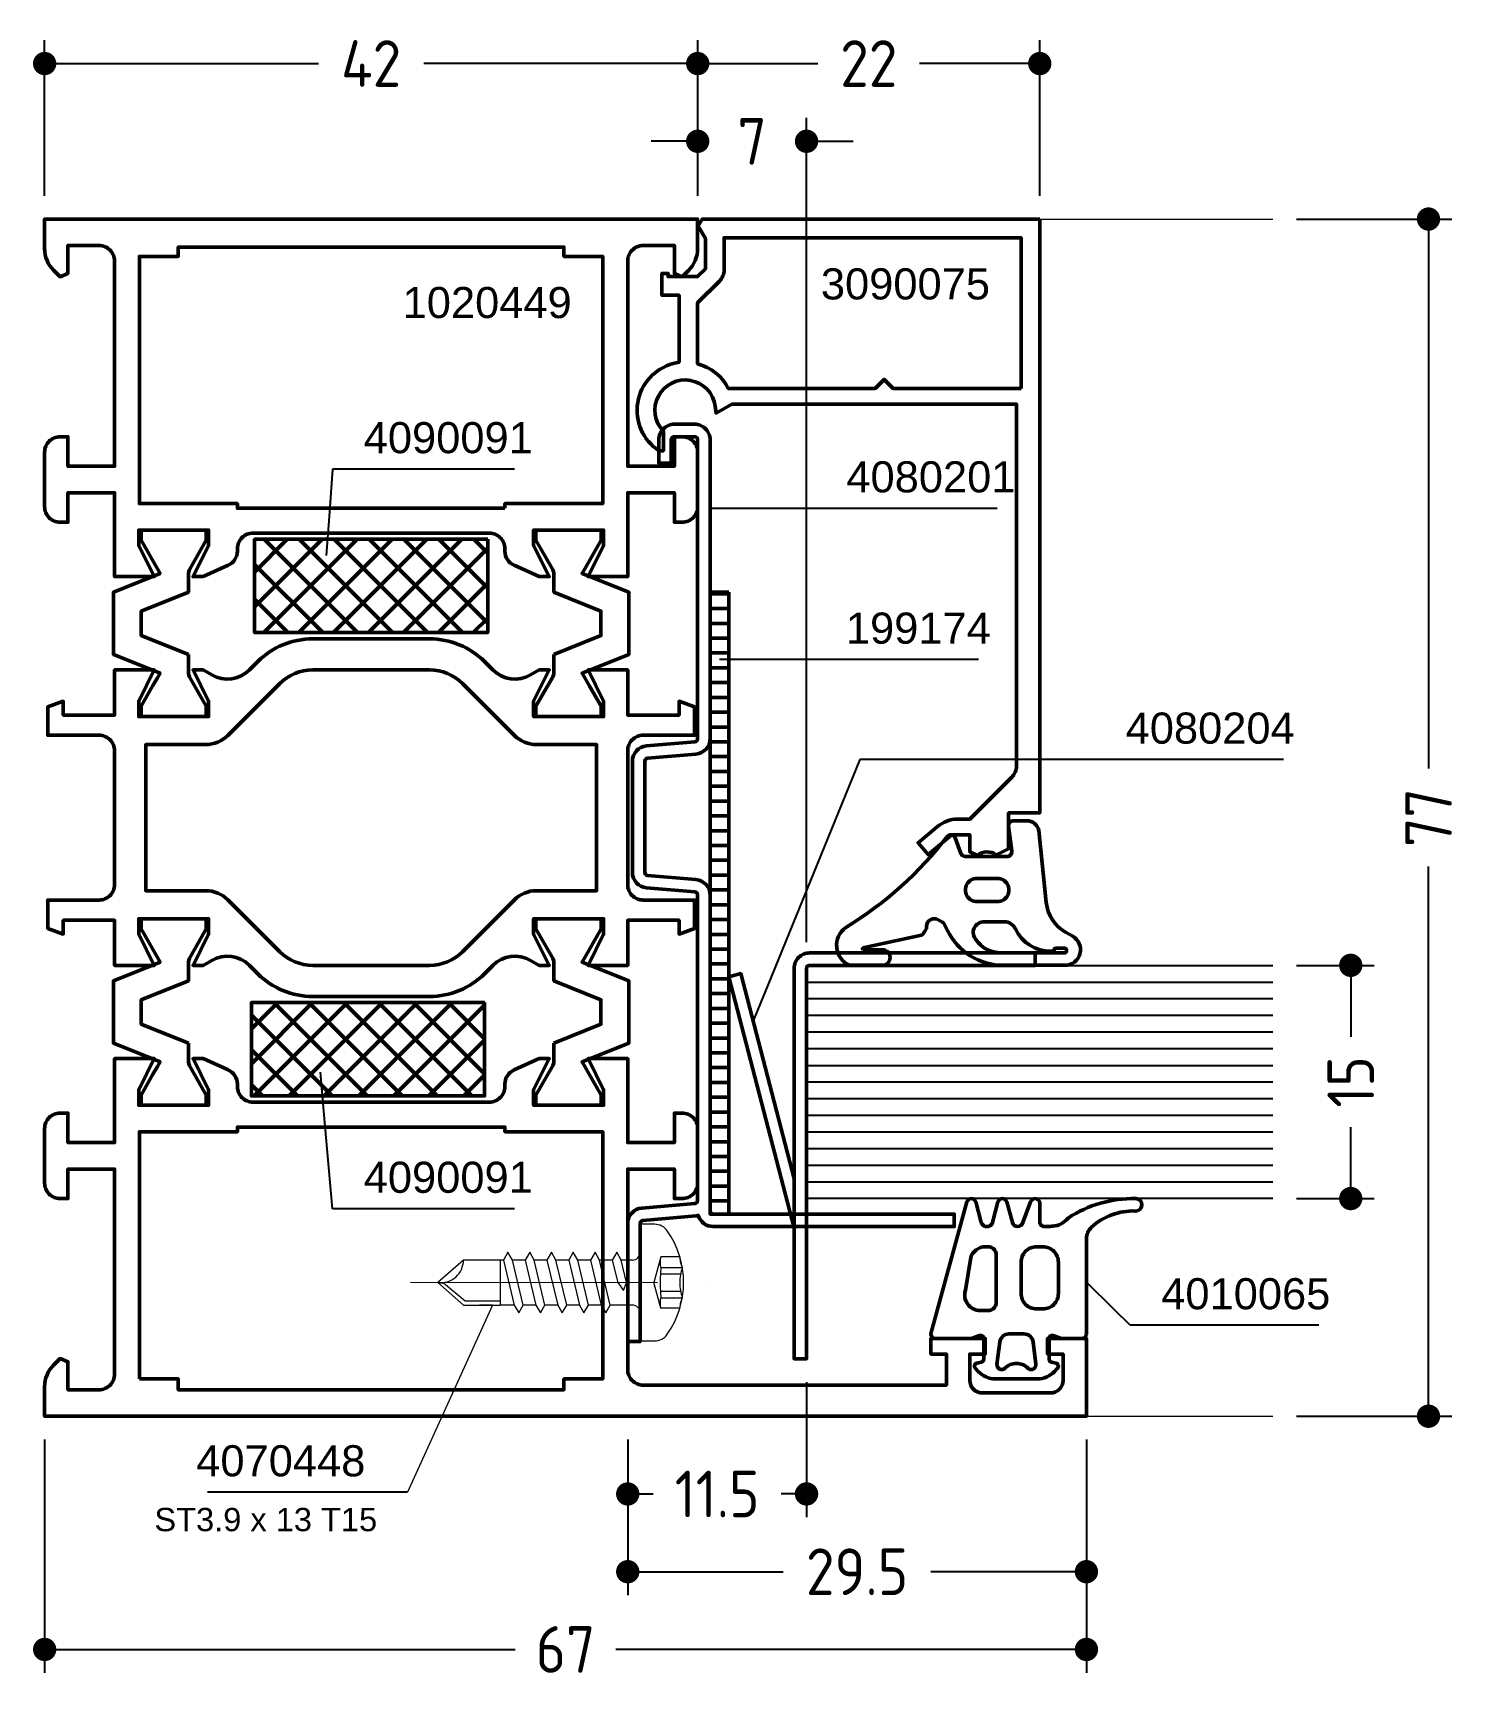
# Model space of a CAD drawing. Header units: millimetres. Extents: x 65 to 157, y 93 to 199.
import ezdxf
from ezdxf.enums import TextEntityAlignment as Align

# ---------------------------------------------------------------- set-up
doc = ezdxf.new("R2010")
doc.units = ezdxf.units.MM
doc.linetypes.add('CENTER', pattern=[50.8, 31.75, -6.35, 6.35, -6.35])
doc.linetypes.add('HIDDEN', pattern=[9.525, 6.35, -3.175])
for name, color, linetype, lineweight in [('AM_5', 3, 'Continuous', 25), ('AM_C', 50, 'Continuous', 50), ('AM_S', 80, 'Continuous', 50), ('Cent3', 70, 'CENTER', 18), ('CHide4', 10, 'HIDDEN', 13), ('Cont2', 2, 'Continuous', 25), ('Cont3', 70, 'Continuous', 18), ('Cont4', 10, 'Continuous', 13)]:
    doc.layers.add(name, color=color, linetype=linetype, lineweight=lineweight)
doc.styles.add('HBS_DIMTEXTSTYLE', font='isocp.shx')
doc.styles.add('SWISSL', font='swissl.ttf')
doc.dimstyles.new('Konstruktionsschnitt 1-1$0', dxfattribs={"dimscale": 0, "dimtxt": 3, "dimasz": 1.5, "dimexe": 1.5, "dimexo": 1.5, "dimgap": 1.5, "dimtad": 0, "dimdsep": 46, "dimtxsty": 'HBS_DIMTEXTSTYLE', "dimblk": 'PUNKT', "dimcen": 0, "dimclrd": 3, "dimclre": 3, "dimclrt": 2, "dimadec": 1, "dimazin": 2, "dimtfac": 0.7, "dimtofl": 0, "dimtmove": 0, "dimatfit": 3, "dimfxl": 0, "dimtolj": 1, "dimtzin": 0, "dimarcsym": 0})

# ---------------------------------------------------------------- blocks, each defined once
blk = doc.blocks.new('*U21', base_point=(43.9, 167.94))
for p, q in [((43.9, 181.87), (13.9, 181.87)), ((43.9, 180.8), (13.9, 180.8)), ((43.9, 179.73), (13.9, 179.73)), ((43.9, 178.66), (13.9, 178.66)), ((43.9, 177.59), (13.9, 177.59)), ((43.9, 176.51), (13.9, 176.51)), ((43.9, 175.44), (13.9, 175.44)), ((43.9, 174.37), (13.9, 174.37)), ((43.9, 173.3), (13.9, 173.3)), ((43.9, 172.23), (13.9, 172.23)), ((43.9, 171.16), (13.9, 171.16)), ((43.9, 170.09), (13.9, 170.09)), ((43.9, 169.01), (13.9, 169.01))]:
    blk.add_line(p, q)
blk.add_lwpolyline([(13.9, 167.94), (43.9, 167.94), (43.9, 182.94), (13.9, 182.94)])
blk = doc.blocks.new('WS4070448')
at = {"layer": 'Cent3', "ltscale": 0.5}
blk.add_line((8.05, -14.4), (8.07, 4.66), dxfattribs=at)
at = {"layer": 'CHide4', "ltscale": 0.3}
for p, q in [((7.1, 1.69), (7.1, 3.08)), ((7.51, 1.69), (7.51, 2.97)), ((8.63, 1.69), (8.63, 2.97)), ((9.04, 1.69), (9.04, 3.08))]:
    blk.add_line(p, q, dxfattribs=at)
for points in [[(6.42, 2.92), (6.42, 1.69)], [(9.72, 2.92), (9.72, 1.69)], [(6.42, 1.69), (8.07, 1.25)], [(9.72, 1.69), (8.07, 1.25)]]:
    blk.add_lwpolyline(points, dxfattribs=at)
for centre, radius, start, end in [((6.48, 4.2), 1.28, 267.2848, 298.8872), ((8.07, 5.85), 2.94, 250.6988, 289.3012), ((9.66, 4.2), 1.28, 241.1128, 272.7152), ((6.76, 2.85), 1.21, 253.6643, 286.3357), ((8.07, 11.78), 10.13, 264.4948, 275.5052), ((9.38, 2.85), 1.21, 253.6643, 286.3357)]:
    blk.add_arc(centre, radius, start, end, dxfattribs=at)
at = {"layer": 'Cont4'}
for p, q in [((6.62, -8.64), (6.62, -11)), ((6.62, -8.64), (9.52, -8.64)), ((9.52, -11), (9.52, -8.64)), ((6.62, -11), (8.07, -12.64)), ((8.07, -12.64), (9.52, -11))]:
    blk.add_line(p, q, dxfattribs=at)
blk.add_lwpolyline([(11.39, 2.11, 0.314856), (4.74, 2.11, 0.244912), (4.32, 1.29), (4.32, 0.36), (11.82, 0.36), (11.82, 1.29, 0.244912), (11.39, 2.11, 0.138291)], format="xyb", dxfattribs=at)
for points in [[(6.12, -1.14), (6.62, -1.43), (8.07, -1.08), (8.57, -0.71), (8.07, -0.51), (6.62, -0.85)], [(6.12, -2.54), (6.62, -2.83), (9.52, -2.14), (10.02, -1.85), (9.52, -1.56), (6.62, -2.25)], [(6.12, -3.94), (6.62, -4.23), (9.52, -3.54), (10.02, -3.25), (9.52, -2.96), (6.62, -3.65)], [(6.12, -5.34), (6.62, -5.63), (9.52, -4.94), (10.02, -4.65), (9.52, -4.36), (6.62, -5.05)], [(6.12, -6.74), (6.62, -7.03), (9.52, -6.34), (10.02, -6.05), (9.52, -5.76), (6.62, -6.45)], [(6.12, -8.14), (6.62, -8.43), (9.52, -7.74), (10.02, -7.45), (9.52, -7.16), (6.62, -7.85)]]:
    blk.add_lwpolyline(points, close=True, dxfattribs=at)
for points in [[(6.62, -0.14), (6.62, -0.85)], [(9.52, -0.14), (9.52, -1.56)], [(6.62, -1.43), (6.62, -1.85)], [(6.62, -1.43), (6.62, -2.25)], [(6.62, -1.43), (6.62, -2.25)], [(6.62, -2.83), (6.62, -3.65)], [(9.52, -2.14), (9.52, -2.96)], [(6.62, -4.23), (6.62, -5.05)], [(9.52, -3.54), (9.52, -4.36)], [(9.52, -4.94), (9.52, -5.76)], [(6.62, -5.63), (6.62, -6.45)], [(9.52, -6.34), (9.52, -7.16)], [(6.62, -7.03), (6.62, -7.85)], [(6.62, -8.43), (6.62, -8.64)], [(9.52, -7.74), (9.52, -8.64)], [(9.27, -8.64), (9.27, -10.89), (8.1, -12.28)], [(9.52, -9.14), (9.52, -9.96)], [(6.62, -9.83), (6.62, -10.65)]]:
    blk.add_lwpolyline(points, dxfattribs=at)
for centre, radius, start, end in [((6.12, -0.14), 0.5, 0, 90), ((10.02, -0.14), 0.5, 90, 180), ((6.61, -12.47), 1.47, 353.4244, 89.6688)]:
    blk.add_arc(centre, radius, start, end, dxfattribs=at)
blk = doc.blocks.new('PUNKT')
at = {"color": 0, "linetype": 'Continuous'}
blk.add_line((-0.5, 0), (-1, 0), dxfattribs=at)
at = {"color": 0, "linetype": 'Continuous', "const_width": 0.5}
blk.add_lwpolyline([(-0.25, 0, 1), (0.25, 0, 1)], format="xyb", close=True, dxfattribs=at)
blk = doc.blocks.new('*D22')
at = {"layer": 'AM_5', "color": 3, "lineweight": -2, "transparency": 16777216}
for p, q in [((146.62, 139), (151.62, 139)), ((150.12, 137.5), (150.12, 134.41)), ((150.12, 125.5), (150.12, 128.59)), ((146.62, 124), (151.62, 124))]:
    blk.add_line(p, q, dxfattribs=at)
at = {"layer": 'AM_5', "color": 3, "lineweight": -2, "transparency": 16777216, "xscale": 1.5, "yscale": 1.5, "zscale": 1.5}
for p, rotation in [((150.12, 139), 90), ((150.12, 124), 270)]:
    blk.add_blockref('PUNKT', p, dxfattribs=dict(at, rotation=rotation))
at = {"layer": 'AM_5', "color": 2, "transparency": 16777216, "insert": (150.12, 131.5), "char_height": 3, "attachment_point": 5, "rotation": 90, "style": 'HBS_DIMTEXTSTYLE'}
blk.add_mtext('\\A1;15', dxfattribs=at)
blk = doc.blocks.new('*D23')
at = {"layer": 'AM_5', "color": 3, "lineweight": -2, "transparency": 16777216}
for p, q in [((146.62, 187), (156.62, 187)), ((155.12, 185.5), (155.12, 151.65)), ((155.12, 111.5), (155.12, 145.35)), ((146.62, 110), (156.62, 110))]:
    blk.add_line(p, q, dxfattribs=at)
at = {"layer": 'AM_5', "color": 3, "lineweight": -2, "transparency": 16777216, "xscale": 1.5, "yscale": 1.5, "zscale": 1.5}
for p, rotation in [((155.12, 187), 90), ((155.12, 110), 270)]:
    blk.add_blockref('PUNKT', p, dxfattribs=dict(at, rotation=rotation))
at = {"layer": 'AM_5', "color": 2, "transparency": 16777216, "insert": (155.12, 148.5), "char_height": 3, "attachment_point": 5, "rotation": 90, "style": 'HBS_DIMTEXTSTYLE'}
blk.add_mtext('\\A1;77', dxfattribs=at)
blk = doc.blocks.new('*D24')
at = {"layer": 'AM_5', "color": 3, "lineweight": -2, "transparency": 16777216}
for p, q in [((115.12, 112.2), (115.12, 103.5)), ((103.62, 108.5), (103.62, 103.5)), ((105.12, 105), (105.25, 105)), ((113.62, 105), (113.48, 105))]:
    blk.add_line(p, q, dxfattribs=at)
at = {"layer": 'AM_5', "color": 3, "lineweight": -2, "transparency": 16777216, "xscale": 1.5, "yscale": 1.5, "zscale": 1.5, "rotation": 180}
blk.add_blockref('PUNKT', (103.62, 105), dxfattribs=at)
at = {"layer": 'AM_5', "color": 3, "lineweight": -2, "transparency": 16777216, "xscale": 1.5, "yscale": 1.5, "zscale": 1.5}
blk.add_blockref('PUNKT', (115.12, 105), dxfattribs=at)
at = {"layer": 'AM_5', "color": 2, "transparency": 16777216, "insert": (109.37, 105), "char_height": 3, "attachment_point": 5, "style": 'HBS_DIMTEXTSTYLE'}
blk.add_mtext('\\A1;11.5', dxfattribs=at)
blk = doc.blocks.new('*D25')
at = {"layer": 'AM_5', "color": 3, "lineweight": -2, "transparency": 16777216}
for p, q in [((103.62, 108.5), (103.62, 98.5)), ((133.12, 108.5), (133.12, 98.5)), ((105.12, 100), (113.61, 100)), ((131.62, 100), (123.12, 100))]:
    blk.add_line(p, q, dxfattribs=at)
at = {"layer": 'AM_5', "color": 3, "lineweight": -2, "transparency": 16777216, "xscale": 1.5, "yscale": 1.5, "zscale": 1.5, "rotation": 180}
blk.add_blockref('PUNKT', (103.62, 100), dxfattribs=at)
at = {"layer": 'AM_5', "color": 3, "lineweight": -2, "transparency": 16777216, "xscale": 1.5, "yscale": 1.5, "zscale": 1.5}
blk.add_blockref('PUNKT', (133.12, 100), dxfattribs=at)
at = {"layer": 'AM_5', "color": 2, "transparency": 16777216, "insert": (118.37, 100), "char_height": 3, "attachment_point": 5, "style": 'HBS_DIMTEXTSTYLE'}
blk.add_mtext('\\A1;29.5', dxfattribs=at)
blk = doc.blocks.new('*D26')
at = {"layer": 'AM_5', "color": 3, "lineweight": -2, "transparency": 16777216}
for p, q in [((66.12, 108.5), (66.12, 93.5)), ((133.12, 108.5), (133.12, 93.5)), ((67.62, 95), (96.38, 95)), ((131.62, 95), (102.86, 95))]:
    blk.add_line(p, q, dxfattribs=at)
at = {"layer": 'AM_5', "color": 3, "lineweight": -2, "transparency": 16777216, "xscale": 1.5, "yscale": 1.5, "zscale": 1.5, "rotation": 180}
blk.add_blockref('PUNKT', (66.12, 95), dxfattribs=at)
at = {"layer": 'AM_5', "color": 3, "lineweight": -2, "transparency": 16777216, "xscale": 1.5, "yscale": 1.5, "zscale": 1.5}
blk.add_blockref('PUNKT', (133.12, 95), dxfattribs=at)
at = {"layer": 'AM_5', "color": 2, "transparency": 16777216, "insert": (99.62, 95), "char_height": 3, "attachment_point": 5, "style": 'HBS_DIMTEXTSTYLE'}
blk.add_mtext('\\A1;67', dxfattribs=at)
blk = doc.blocks.new('*D27')
at = {"layer": 'AM_5', "color": 3, "lineweight": -2, "transparency": 16777216}
for p, q in [((108.12, 188.5), (108.12, 193.5)), ((115.12, 140.5), (115.12, 193.5)), ((106.62, 192), (105.12, 192)), ((116.62, 192), (118.12, 192))]:
    blk.add_line(p, q, dxfattribs=at)
at = {"layer": 'AM_5', "color": 3, "lineweight": -2, "transparency": 16777216, "xscale": 1.5, "yscale": 1.5, "zscale": 1.5}
blk.add_blockref('PUNKT', (108.12, 192), dxfattribs=at)
at = {"layer": 'AM_5', "color": 3, "lineweight": -2, "transparency": 16777216, "xscale": 1.5, "yscale": 1.5, "zscale": 1.5, "rotation": 180}
blk.add_blockref('PUNKT', (115.12, 192), dxfattribs=at)
at = {"layer": 'AM_5', "color": 2, "transparency": 16777216, "insert": (111.62, 192), "char_height": 3, "attachment_point": 5, "style": 'HBS_DIMTEXTSTYLE'}
blk.add_mtext('\\A1;7', dxfattribs=at)
blk = doc.blocks.new('*D28')
at = {"layer": 'AM_5', "color": 3, "lineweight": -2, "transparency": 16777216}
for p, q in [((108.12, 188.5), (108.12, 198.5)), ((130.12, 188.5), (130.12, 198.5)), ((109.62, 197), (115.84, 197)), ((128.62, 197), (122.39, 197))]:
    blk.add_line(p, q, dxfattribs=at)
at = {"layer": 'AM_5', "color": 3, "lineweight": -2, "transparency": 16777216, "xscale": 1.5, "yscale": 1.5, "zscale": 1.5, "rotation": 180}
blk.add_blockref('PUNKT', (108.12, 197), dxfattribs=at)
at = {"layer": 'AM_5', "color": 3, "lineweight": -2, "transparency": 16777216, "xscale": 1.5, "yscale": 1.5, "zscale": 1.5}
blk.add_blockref('PUNKT', (130.12, 197), dxfattribs=at)
at = {"layer": 'AM_5', "color": 2, "transparency": 16777216, "insert": (119.12, 197), "char_height": 3, "attachment_point": 5, "style": 'HBS_DIMTEXTSTYLE'}
blk.add_mtext('\\A1;22', dxfattribs=at)
blk = doc.blocks.new('*D29')
at = {"layer": 'AM_5', "color": 3, "lineweight": -2, "transparency": 16777216}
for p, q in [((66.12, 188.5), (66.12, 198.5)), ((108.12, 188.5), (108.12, 198.5)), ((67.62, 197), (83.73, 197)), ((106.62, 197), (90.51, 197))]:
    blk.add_line(p, q, dxfattribs=at)
at = {"layer": 'AM_5', "color": 3, "lineweight": -2, "transparency": 16777216, "xscale": 1.5, "yscale": 1.5, "zscale": 1.5, "rotation": 180}
blk.add_blockref('PUNKT', (66.12, 197), dxfattribs=at)
at = {"layer": 'AM_5', "color": 3, "lineweight": -2, "transparency": 16777216, "xscale": 1.5, "yscale": 1.5, "zscale": 1.5}
blk.add_blockref('PUNKT', (108.12, 197), dxfattribs=at)
at = {"layer": 'AM_5', "color": 2, "transparency": 16777216, "insert": (87.12, 197), "char_height": 3, "attachment_point": 5, "style": 'HBS_DIMTEXTSTYLE'}
blk.add_mtext('\\A1;42', dxfattribs=at)
blk = doc.blocks.new('*S205')
at = {"layer": 'AM_5', "color": 3}
for p, q in [((84.64, 170.91), (84.41, 167.87)), ((96.34, 170.91), (84.64, 170.91))]:
    blk.add_line(p, q, dxfattribs=at)
at = {"layer": 'AM_5', "color": 3, "linetype": 'Continuous'}
blk.add_line((84.41, 167.87), (84.22, 165.37), dxfattribs=at)
at = {"layer": 'AM_5', "color": 2, "insert": (86.64, 171.91), "char_height": 2, "attachment_point": 7, "style": 'SWISSL'}
blk.add_mtext('4090091', dxfattribs=at)
blk = doc.blocks.new('*S206')
at = {"layer": 'AM_5', "color": 3, "linetype": 'Continuous'}
blk.add_line((84.08, 129.63), (83.86, 132.12), dxfattribs=at)
at = {"layer": 'AM_5', "color": 3}
for p, q in [((84.64, 123.34), (84.08, 129.63)), ((96.34, 123.34), (84.64, 123.34))]:
    blk.add_line(p, q, dxfattribs=at)
at = {"layer": 'AM_5', "color": 2, "insert": (86.64, 124.34), "char_height": 2, "attachment_point": 7, "style": 'SWISSL'}
blk.add_mtext('4090091', dxfattribs=at)
blk = doc.blocks.new('*S207')
at = {"layer": 'AM_5', "color": 3, "linetype": 'Continuous'}
blk.add_line((111.42, 168.39), (108.92, 168.39), dxfattribs=at)
at = {"layer": 'AM_5', "color": 3}
blk.add_line((127.38, 168.39), (111.42, 168.39), dxfattribs=at)
at = {"layer": 'AM_5', "color": 2, "insert": (117.68, 169.39), "char_height": 2, "attachment_point": 7, "style": 'SWISSL'}
blk.add_mtext('4080201', dxfattribs=at)
blk = doc.blocks.new('*S208')
at = {"layer": 'AM_5', "color": 3, "linetype": 'Continuous'}
blk.add_line((112.03, 158.66), (109.53, 158.66), dxfattribs=at)
at = {"layer": 'AM_5', "color": 3}
blk.add_line((126.17, 158.66), (112.03, 158.66), dxfattribs=at)
at = {"layer": 'AM_5', "color": 2, "insert": (117.65, 159.66), "char_height": 2, "attachment_point": 7, "style": 'SWISSL'}
blk.add_mtext('199174', dxfattribs=at)
blk = doc.blocks.new('*S209')
at = {"layer": 'AM_5', "color": 3}
for p, q in [((118.55, 152.23), (112.63, 137.73)), ((145.79, 152.23), (118.55, 152.23))]:
    blk.add_line(p, q, dxfattribs=at)
at = {"layer": 'AM_5', "color": 3, "linetype": 'Continuous'}
blk.add_line((112.63, 137.73), (111.68, 135.42), dxfattribs=at)
at = {"layer": 'AM_5', "color": 2, "insert": (135.64, 153.23), "char_height": 2, "attachment_point": 7, "style": 'SWISSL'}
blk.add_mtext('4080204', dxfattribs=at)
blk = doc.blocks.new('*S210')
at = {"layer": 'AM_5', "color": 3, "linetype": 'Continuous'}
blk.add_line((134.9, 116.87), (133.12, 118.62), dxfattribs=at)
at = {"layer": 'AM_5', "color": 3}
for p, q in [((135.93, 115.85), (134.9, 116.87)), ((148.06, 115.85), (135.93, 115.85))]:
    blk.add_line(p, q, dxfattribs=at)
at = {"layer": 'AM_5', "color": 2, "insert": (137.93, 116.85), "char_height": 2, "attachment_point": 7, "style": 'SWISSL'}
blk.add_mtext('4010065', dxfattribs=at)
blk = doc.blocks.new('ZAHL rechts')
at = {"layer": 'AM_5', "color": 2, "style": 'SWISSL'}
blk.add_attdef('XXX', text='', height=1.5, dxfattribs=at).set_placement((-1.95, -2.5), align=Align.RIGHT)
blk = doc.blocks.new('WI3090075')
for points in [[(0, 22), (0, 0.3), (-0.45, 0.04), (-1.25, 0.5), (-3.2, 0.5), (-3.7, 0), (-3.7, -1.9), (-3.5, -1.9), (-3.5, -2.3), (-4.9, -2.3), (-4.9, -1.2), (-9.2, -1.2), (-9.3, -1.57, -0.652679), (-14.9, -2.49), (-14.9, -2.2), (-13.66, -2.2, 1.382111), (-12.04, 1.13), (-12.48, 1.19), (-11.9, 2.2), (-11.9, 20.5), (-35.19, 20.5, 0.198912), (-35.89, 20.21), (-38.6, 17.5), (-38.6, 16.71, -0.176327), (-39.07, 15.43), (-40.12, 14.18), (-40.88, 14.82), (-39.6, 16.35), (-39.6, 17.5), (-40.7, 17.5), (-40.93, 17.99, 0.339409), (-40.9, 19.21), (-40.5, 20), (-38.2, 20), (-38.2, 22), (0, 22)], [(-10.9, 20.8), (-10.9, 12.58), (-10.32, 12), (-10.9, 11.42), (-10.9, 1.97, -0.213458), (-9.31, 0), (-5.4, 0), (-3.99, 1.41, -0.198912), (-3.28, 1.7), (-1.2, 1.7), (-1.2, 20.8), (-10.9, 20.8)]]:
    blk.add_lwpolyline(points, format="xyb", close=True)
blk = doc.blocks.new('WI1020449')
for points in [[(23, 31.8), (22.27, 30.19, -0.294108), (21.36, 29.6), (21.2, 29.6, 0.414214), (20.2, 28.6), (20.2, 13.4, 0.414214), (21.2, 12.4), (21.36, 12.4, -0.294108), (22.27, 11.81), (23, 10.2), (23, 9.55), (21, 10.55), (20, 10.55), (20, 6.05), (21, 6.05), (23, 7.05), (23, 4.5), (17.6, 4.5), (17.6, 1.5), (19.5, 1.5), (19.5, 1, -0.414214), (18.5, 0), (15, 0, -0.414214), (14, 1), (14, 1.5), (15.9, 1.5), (15.9, 4.5), (2.7, 4.5, 0.414214), (1.7, 3.5), (1.7, 1.5), (3.5, 1.5), (3.71, 0.99), (3.31, 0.59, -0.198912), (1.9, 0), (0, 0), (0, 67), (5, 67), (5, 64.5), (4, 64.5), (4, 65.5), (2.3, 65.5, 0.414214), (1.5, 64.7), (1.5, 60.3, 0.414214), (2.3, 59.5), (4, 59.5), (4, 60.5), (5, 60.5), (5, 57), (4, 57), (4, 58), (2, 58), (2, 38.5, 0.414214), (3, 37.5), (15.9, 37.5), (15.9, 40.5), (14, 40.5), (14, 41, -0.414214), (15, 42), (18.5, 42, -0.414214), (19.5, 41), (19.5, 40.5), (17.6, 40.5), (17.6, 37.5), (23, 37.5), (23, 34.95), (21, 35.95), (20, 35.95), (20, 31.45), (21, 31.45), (23, 32.45), (23, 31.8)], [(27, 24.76, -0.198912), (28.46, 28.29), (29, 28.83, 0.339454), (29.32, 31.25), (29, 31.8), (29, 32.45), (31, 31.45), (32, 31.45), (32, 35.95), (31, 35.95), (29, 34.95), (29, 37.5), (31.9, 37.5), (31.9, 40.8), (31.01, 40.8), (31.38, 41.8), (33.2, 41.8), (33.2, 38.5, 0.414214), (34.2, 37.5), (42.8, 37.5, 0.414214), (43.8, 38.5), (43.8, 41.8), (45.62, 41.8), (45.99, 40.8), (45.1, 40.8), (45.1, 37.5), (48, 37.5), (48, 34.95), (46, 35.95), (45, 35.95), (45, 31.45), (46, 31.45), (48, 32.45), (48, 31.8), (47.68, 31.25, 0.339454), (48, 28.83), (48.54, 28.29, -0.198912), (50, 24.76), (50, 17.24, -0.198912), (48.54, 13.71), (48, 13.17, 0.339454), (47.68, 10.75), (48, 10.2), (48, 9.55), (46, 10.55), (45, 10.55), (45, 6.05), (46, 6.05), (48, 7.05), (48, 4.5), (45.1, 4.5), (45.1, 1.2), (45.99, 1.2), (45.62, 0.2), (43.8, 0.2), (43.8, 3.5, 0.414214), (42.8, 4.5), (34.2, 4.5, 0.414214), (33.2, 3.5), (33.2, 0.2), (31.38, 0.2), (31.01, 1.2), (31.9, 1.2), (31.9, 4.5), (29, 4.5), (29, 7.05), (31, 6.05), (32, 6.05), (32, 10.55), (31, 10.55), (29, 9.55), (29, 10.2), (29.32, 10.75, 0.339454), (29, 13.17), (28.46, 13.71, -0.198912), (27, 17.24)], [(54, 10.2), (54.73, 11.81, -0.294108), (55.64, 12.4), (55.8, 12.4, 0.414214), (56.8, 13.4), (56.8, 28.6, 0.414214), (55.8, 29.6), (55.64, 29.6, -0.294108), (54.73, 30.19), (54, 31.8), (54, 32.45), (56, 31.45), (57, 31.45), (57, 35.95), (56, 35.95), (54, 34.95), (54, 37.5), (59.4, 37.5), (59.4, 40.5), (57.5, 40.5), (57.5, 41, -0.414214), (58.5, 42), (62, 42, -0.414214), (63, 41), (63, 40.5), (61.1, 40.5), (61.1, 37.5), (74.3, 37.5, 0.414214), (75.3, 38.5), (75.3, 40.5), (73.5, 40.5), (73.29, 41.01), (73.69, 41.41, -0.198912), (75.1, 42), (77, 42), (77, 0), (75.1, 0, -0.198912), (73.69, 0.59), (73.29, 0.99), (73.5, 1.5), (75.3, 1.5), (75.3, 3.5, 0.414214), (74.3, 4.5), (61.1, 4.5), (61.1, 1.5), (63, 1.5), (63, 1, -0.414214), (62, 0), (58.5, 0, -0.414214), (57.5, 1), (57.5, 1.5), (59.4, 1.5), (59.4, 4.5), (54, 4.5), (54, 7.05), (56, 6.05), (57, 6.05), (57, 10.55), (56, 10.55), (54, 9.55), (54, 10.2)], [(23.99, 32.75), (22.87, 32.75, 0.131652), (22.47, 32.64), (20.66, 31.6), (20, 31.6), (20, 35.8), (20.66, 35.8), (22, 35.03), (22.49, 34.74), (22.79, 34.57), (24, 37.58), (28, 37.58), (29.21, 34.57), (31.34, 35.8), (32, 35.8), (32, 31.6), (31.34, 31.6), (29.53, 32.64, 0.131652), (29.13, 32.75), (28.01, 32.75), (26.79, 35.78), (25.21, 35.78)], [(48.99, 32.75), (47.87, 32.75, 0.131652), (47.47, 32.64), (45.66, 31.6), (45, 31.6), (45, 35.8), (45.66, 35.8), (47, 35.03), (47.49, 34.74), (47.79, 34.57), (49, 37.58), (53, 37.58), (54.21, 34.57), (56.34, 35.8), (57, 35.8), (57, 31.6), (56.34, 31.6), (54.53, 32.64, 0.131652), (54.13, 32.75), (53.01, 32.75), (51.79, 35.78), (50.21, 35.78)], [(29, 24.76, -0.198912), (29.88, 26.88), (33.21, 30.21, 0.198912), (33.8, 31.63), (33.8, 35.5), (43.2, 35.5), (43.2, 31.63, 0.198912), (43.79, 30.21), (47.12, 26.88, -0.198912), (48, 24.76), (48, 17.24, -0.198912), (47.12, 15.12), (43.79, 11.79, 0.198912), (43.2, 10.37), (43.2, 6.5), (33.8, 6.5), (33.8, 10.37, 0.198912), (33.21, 11.79), (29.88, 15.12, -0.198912), (29, 17.24)], [(23.99, 9.25), (22.87, 9.25, -0.131652), (22.47, 9.36), (20.66, 10.4), (20, 10.4), (20, 6.2), (20.66, 6.2), (22, 6.97), (22.49, 7.26), (22.79, 7.43), (24, 4.42), (28, 4.42), (29.21, 7.43), (31.34, 6.2), (32, 6.2), (32, 10.4), (31.34, 10.4), (29.53, 9.36, -0.131652), (29.13, 9.25), (28.01, 9.25), (26.79, 6.22), (25.21, 6.22)], [(48.99, 9.25), (47.87, 9.25, -0.131652), (47.47, 9.36), (45.66, 10.4), (45, 10.4), (45, 6.2), (45.66, 6.2), (47, 6.97), (47.49, 7.26), (47.79, 7.43), (49, 4.42), (53, 4.42), (54.21, 7.43), (56.34, 6.2), (57, 6.2), (57, 10.4), (56.34, 10.4), (54.53, 9.36, -0.131652), (54.13, 9.25), (53.01, 9.25), (51.79, 6.22), (50.21, 6.22)]]:
    blk.add_lwpolyline(points, format="xyb", close=True)
for points in [[(2.4, 6.1), (18.3, 6.1), (18.3, 12.4), (18.6, 12.4), (18.6, 29.6), (18.3, 29.6), (18.3, 35.9), (2.4, 35.9), (2.4, 33.4), (1.7, 33.4), (1.7, 8.6), (2.4, 8.6), (2.4, 6.1)], [(58.4, 29.6), (58.7, 29.6), (58.7, 35.9), (74.6, 35.9), (74.6, 33.4), (75.2, 33.4), (75.2, 8.6), (74.6, 8.6), (74.6, 6.1), (58.7, 6.1), (58.7, 12.4), (58.4, 12.4), (58.4, 29.6)]]:
    blk.add_lwpolyline(points, close=True)
blk = doc.blocks.new('WI4080201')
blk.add_lwpolyline([(-49, 1, 0.414214), (-48.8, 0.8), (-28.48, 0.8, -0.388879), (-27.49, -0.11), (-27.22, -3.22, 0.388879), (-27.02, -3.4), (-19.88, -3.4, 0.388879), (-19.68, -3.22), (-19.41, -0.11, -0.388879), (-18.42, 0.8), (0.8, 0.8, -0.414214), (1.8, -0.2), (1.8, -1.5, -0.414214), (0.8, -2.5), (-0.7, -2.5), (-0.7, -1.7), (0.8, -1.7, 0.414214), (1, -1.5), (1, -0.2, 0.414214), (0.8, 0), (-18.42, 0, 0.388879), (-18.62, -0.18), (-18.89, -3.29, -0.388879), (-19.88, -4.2), (-27.02, -4.2, -0.388879), (-28.01, -3.29), (-28.28, -0.18, 0.388879), (-28.48, 0), (-48.12, 0, 0.388879), (-48.32, -0.18), (-48.61, -3.59, -0.388879), (-49.61, -4.5), (-57.2, -4.5), (-57.2, -3.7), (-49.61, -3.7, 0.388879), (-49.41, -3.52), (-49.11, -0.11, -0.039327), (-49.09, 0.04, -0.331311), (-49.8, 1), (-49.8, 16.5), (-49, 16.5), (-49, 1)], format="xyb", close=True)
blk = doc.blocks.new('WI4080204')
blk.add_lwpolyline([(0.8, 0.2, -0.414214), (-0.2, -0.8), (-25.3, -0.8), (-25.3, 0), (-0.2, 0, 0.414214), (0, 0.2), (0, 14.7), (0.8, 14.7), (0.8, 0.2)], format="xyb", close=True)
blk.add_lwpolyline([(-13.72, -0.8), (-0.53, -4.23), (-0.74, -5), (-16.9, -0.8)])
blk = doc.blocks.new('WI4010065')
for points in [[(0.3, 0, 0.414214), (0, -0.3), (0, -1.62), (0.19, -2.13, -0.520567), (0, -2.4), (-1.33, -2.4, -0.36397), (-1.53, -2.23), (-1.58, -1.97, 0.594937), (-1.91, -1.85), (-2.12, -2.05, 0.208), (-2.6, -3.15), (-2.6, -5.85, 0.208), (-2.12, -6.95), (-1.91, -7.15, 0.594937), (-1.58, -7.03), (-1.53, -6.77, -0.36397), (-1.33, -6.6), (0, -6.6, -0.520567), (0.19, -6.87), (0, -7.38), (0, -9.7, 0.505497), (0.39, -9.99), (8.79, -7.69, 0.751737), (8.78, -7.11), (7.47, -6.76, -0.767327), (7.47, -6.04), (8.78, -5.69, 0.767327), (8.78, -5.11), (7.46, -4.76, -0.767327), (7.46, -4.08), (8.78, -3.59, 0.876976), (8.7, -3), (7.5, -3, -0.414214), (7.2, -2.7), (7.2, -2.48, -0.051818), (7.23, -2.17, -0.225446), (7.75, -1.18, 0.150709), (9, 3.17, 1.016945), (8.2, 3.15, -0.195341), (7.16, 0.33, -0.211259), (6.42, 0)], [(4.9, -1.8, -0.414214), (5.9, -2.8), (5.9, -3.2, -0.414214), (4.9, -4.2), (2.9, -4.2, -0.414214), (1.9, -3.2), (1.9, -2.8, -0.414214), (2.9, -1.8)], [(0.3, -4.98), (0.3, -4.02, 0.378866), (-0.23, -3.43), (-1.66, -3.25, 0.717695), (-1.91, -3.76, -0.421053), (-1.91, -5.24, 0.717695), (-1.66, -5.75), (-0.23, -5.57, 0.378866)], [(5.4, -5.8, -0.414214), (5.9, -6.3), (5.9, -6.49, -0.328465), (5.2, -7.44), (3.1, -7.78, -0.505497), (1.8, -6.83), (1.8, -6.3, -0.414214), (2.3, -5.8)]]:
    blk.add_lwpolyline(points, format="xyb", close=True)
blk = doc.blocks.new('WI199174')
h = blk.add_hatch()
h.set_pattern_fill('LINE', color=256, scale=0.3, angle=270)
h.set_pattern_definition([(270, (97.133, 202.8795), (0.9525, -5e-16), [])])
h.paths.add_polyline_path([(0, 1.2), (0, 0), (40, 0), (40, 1.2)])
blk.add_lwpolyline([(0, 1.2), (0, 0), (40, 0), (40, 1.2)], close=True)
blk = doc.blocks.new('WI4010017')
for points in [[(-3.46, 2.42, -0.240056), (-5.37, 3.66), (-5.63, 4.12, 0.767327), (-7.5, 3.62), (-7.5, -0.35, 0.286745), (-5.25, -3.94), (-4.85, -4.14, -0.149451), (-4.72, -4.26), (-4.57, -4.53, -0.57735), (-5, -5.28), (-5.12, -5.28), (-5.16, -5.31, 0.158399), (-5.55, -5.6), (-6.36, -9.28, -0.113567), (-6.42, -9.4, -0.190093), (-6.5, -9.19), (-6.5, -8.12, 1), (-7.5, -8.12), (-7.5, -10.18, 0.009709), (-7.5, -10.22, 0.587918), (-5.07, -10.47, -0.09166), (0.81, -3.93, 0.553622), (0.7, -3.44), (-0.3, -3.07, -0.315299), (-0.5, -2.79), (-0.5, -0.1, -0.449698), (-0.16, 0.2), (1.46, 0, 0.449698), (1.8, 0.3), (1.8, 1.16, 0.354573), (1.17, 1.94), (-3.46, 2.42)], [(-4.7, -0.28, 0.292811), (-5.16, 0.44, -0.290987), (-6.6, 2.71), (-6.6, 2.92), (-6.5, 2.92, 0.414214), (-6.4, 3.02), (-6.4, 3.62, 0.414214), (-6.5, 3.72), (-6.6, 3.72, 0.414214), (-6.7, 3.62), (-6.7, -0.48, 0.244698), (-5.85, -2.12), (-5.8, -2.15, 0.673804), (-4.71, -1.45), (-4.7, -0.28)], [(-1.91, -0.73, 1.006711), (-3.4, -0.73), (-3.4, -2.03, 1.006711), (-1.91, -2.03), (-1.91, -0.73)], [(-1.91, -0.73, 1.006711), (-3.4, -0.73), (-3.4, -2.03, 1.006711), (-1.91, -2.03), (-1.91, -0.73)]]:
    blk.add_lwpolyline(points, format="xyb", close=True)
blk = doc.blocks.new('WI4090091')
h = blk.add_hatch()
h.set_pattern_fill('ANSI37', color=256, scale=0.5)
h.set_pattern_definition([(45, (-79.5365, -160.9955), (-1.122532, 1.122532), []), (135, (-79.5365, -160.9955), (-1.122532, -1.122532), [])])
h.paths.add_polyline_path([(15, 0), (15, 6), (0, 6), (0, 0)])
blk.add_lwpolyline([(15, 6), (15, 0), (0, 0), (0, 6), (15, 6)], close=True)

msp = doc.modelspace()

# ---------------------------------------------------------------- linework, layer by layer
at = {"layer": 'AM_5', "color": 3}
msp.add_line((89.454, 105.105), (76.6, 105.105), dxfattribs=at)
at = {"layer": 'Cont3'}
for p, q in [((130.117, 187.001), (145.117, 187.001)), ((133.117, 109.999), (145.117, 109.999))]:
    msp.add_line(p, q, dxfattribs=at)
msp.add_lwpolyline([(94.916, 117.146), (89.454, 105.105), (89.454, 105.105)], dxfattribs=at)

# ---------------------------------------------------------------- block references
at = {"rotation": 270}
msp.add_blockref('WS4070448', (104.056, 126.663), dxfattribs=at)
at = {"layer": 'AM_5'}
for name in ['*S205', '*S207', '*S208', '*S209', '*S206', '*S210']:
    msp.add_blockref(name, (0, 0), dxfattribs=at)
at = {"layer": 'AM_C', "xscale": -1, "rotation": 270}
for name, p in [('WI4080201', (108.117, 172.001)), ('WI4010017', (128.117, 146.501)), ('WI4080204', (115.117, 138.998)), ('WI4010065', (133.117, 114.999))]:
    msp.add_blockref(name, p, dxfattribs=at)
at = {"layer": 'AM_C'}
for p in [(79.617, 160.401), (79.417, 130.599)]:
    msp.add_blockref('WI4090091', p, dxfattribs=at)
at = {"layer": 'AM_C', "rotation": 270}
msp.add_blockref('WI199174', (108.917, 163.001), dxfattribs=at)
at = {"layer": 'AM_S', "xscale": -1, "rotation": 270}
for name, p in [('WI1020449', (66.117, 109.999)), ('WI3090075', (108.117, 187.001))]:
    msp.add_blockref(name, p, dxfattribs=at)
at = {"layer": 'Cont2', "xscale": -1}
msp.add_blockref('*U21', (115.117, 123.998), dxfattribs=at)
at = {"layer": 'Cont3'}
msp.add_blockref('ZAHL rechts', (89.454, 105.105), dxfattribs=at).add_auto_attribs({'XXX': 'ST3.9 x 13 T15'})

# ---------------------------------------------------------------- texts
at = {"layer": 'AM_5', "color": 2, "char_height": 2, "attachment_point": 9, "style": 'SWISSL'}
for s, insert in [('3090075', (126.917, 181.801)), ('1020449', (100.017, 180.601)), ('4070448', (86.745, 106.105))]:
    msp.add_mtext(s, dxfattribs=dict(at, insert=insert))

# ---------------------------------------------------------------- dimensions: what is measured, and where the dimension line sits
at = {"layer": 'AM_5'}
for base, p1, p2, angle, picture, middle in [((108.117, 197.001), (66.117, 187.001), (108.117, 187.001), 0, '*D29', (87.117, 197.001)), ((130.117, 197.001), (108.117, 187.001), (130.117, 187.001), 0, '*D28', (119.117, 197.001)), ((150.117, 138.998), (145.117, 123.998), (145.117, 138.998), 90, '*D22', (150.117, 131.498)), ((133.116, 94.999), (66.117, 109.999), (133.116, 110.001), 0, '*D26', (99.616, 94.999)), ((133.117, 99.999), (103.617, 109.999), (133.117, 109.999), 0, '*D25', (118.367, 99.999))]:
    dim = msp.add_linear_dim(base=base, p1=p1, p2=p2, angle=angle, dimstyle='Konstruktionsschnitt 1-1$0', override={"dimscale": 1}, dxfattribs=at)
    dim.commit()
    dim.dimension.update_dxf_attribs({"geometry": picture, "text_midpoint": middle})
for base, p1, p2, angle, picture, middle in [((115.117, 192.001), (108.117, 187.001), (115.117, 138.998), 0, '*D27', (111.617, 192.001)), ((155.117, 187.001), (145.117, 109.999), (145.117, 187.001), 90, '*D23', (155.117, 148.5)), ((103.617, 104.999), (115.117, 113.699), (103.617, 109.999), 0, '*D24', (109.367, 104.999))]:
    dim = msp.add_linear_dim(base=base, p1=p1, p2=p2, angle=angle, dimstyle='Konstruktionsschnitt 1-1$0', override={"dimscale": 1}, dxfattribs=at)
    dim.commit()
    dim.dimension.update_dxf_attribs({"geometry": picture, "text_midpoint": middle, "dimtype": 160})

doc.saveas('drawing.dxf')
